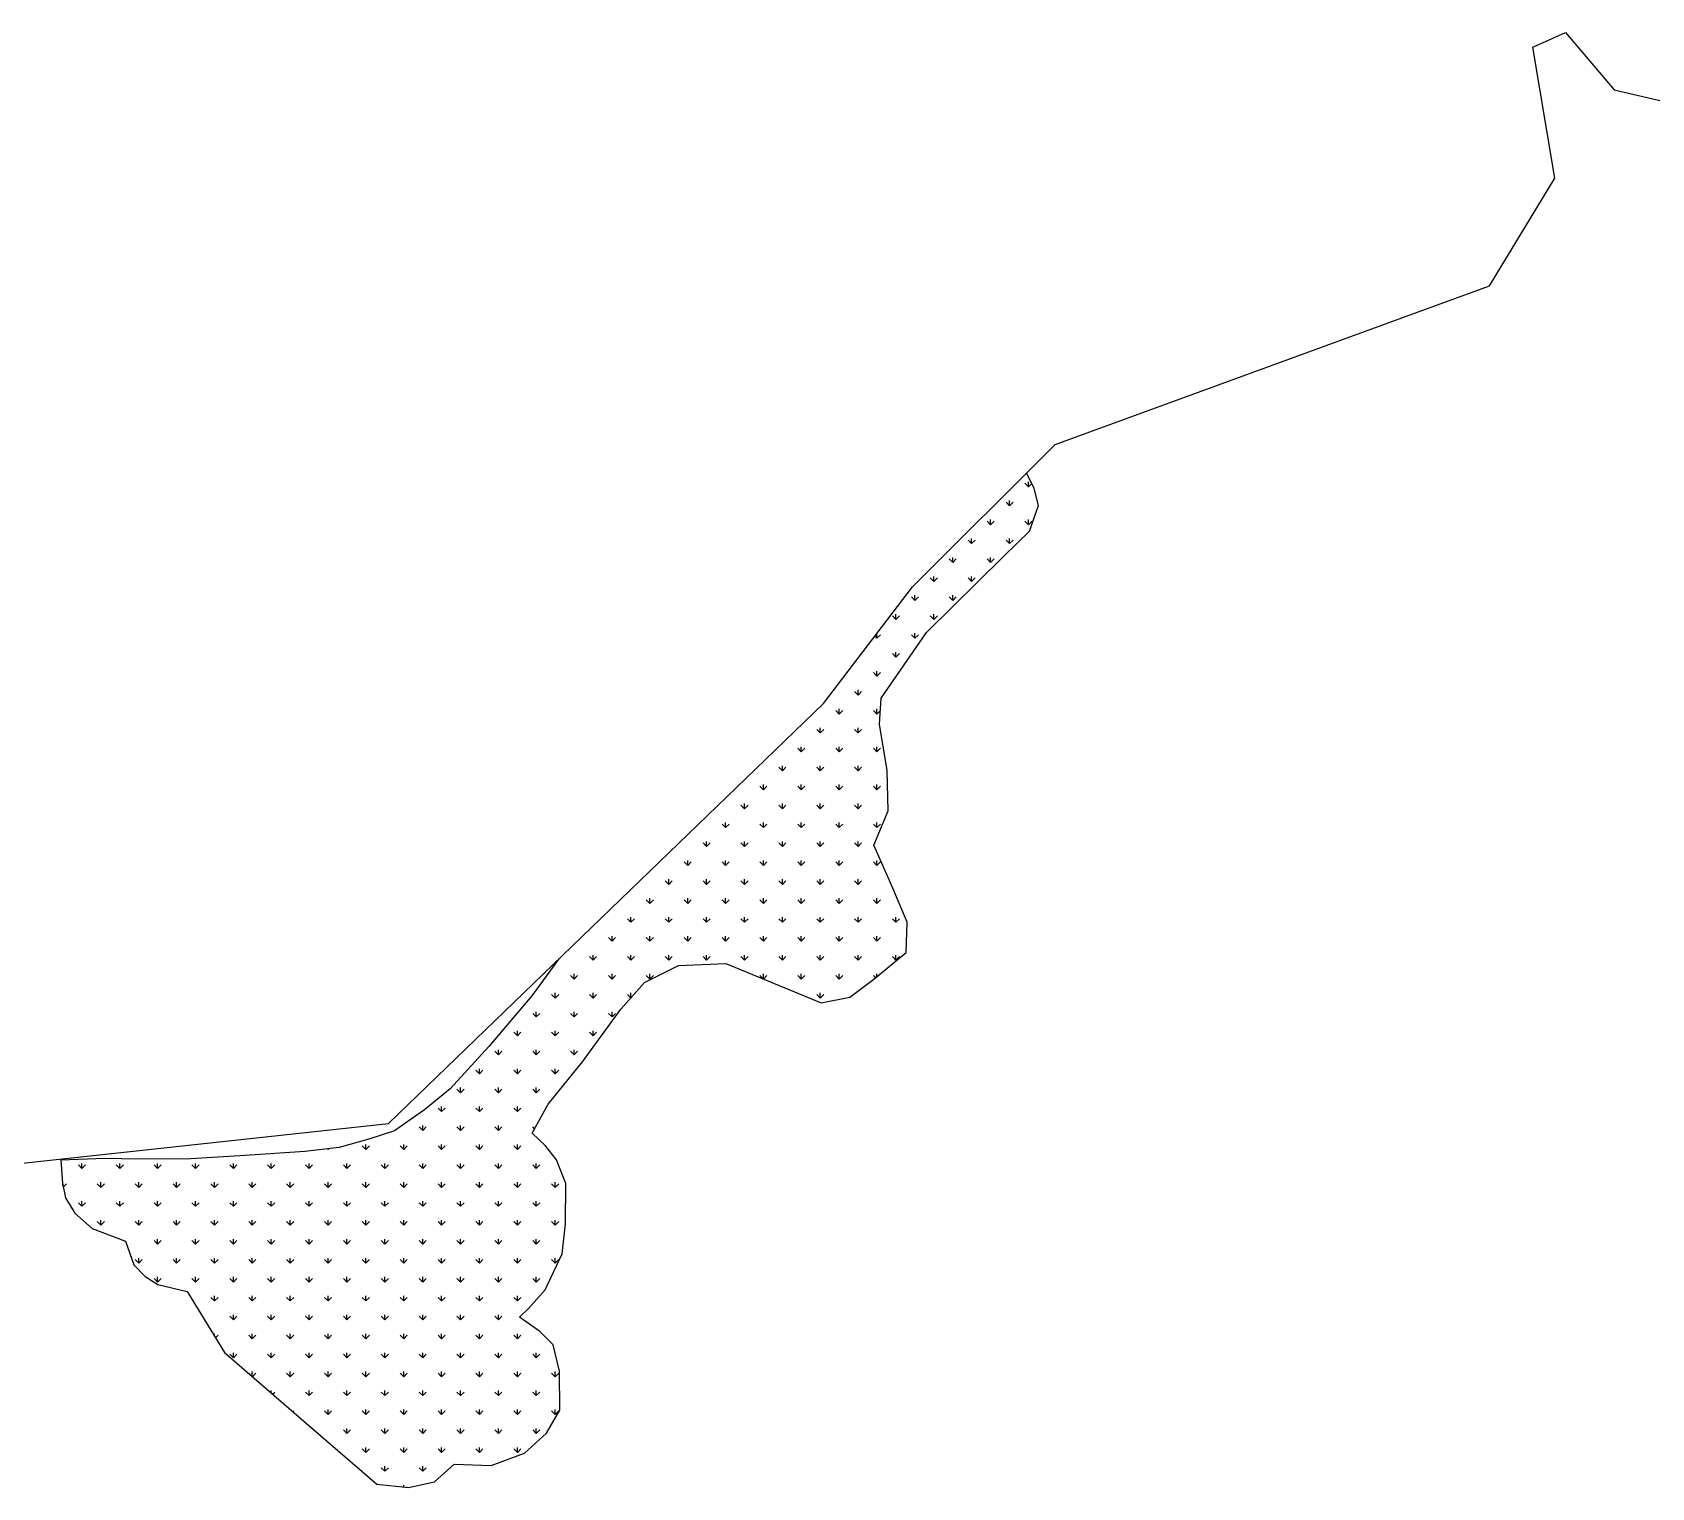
# Model space of a CAD drawing. Header units: metres. Extents: x 331007 to 335767, y 1797829 to 1802221.
# Drawn here: x 332258 to 333795, y 1800634 to 1802014 of the extents above; entities that cross this region are included whole.
import ezdxf

# ---------------------------------------------------------------- set-up
doc = ezdxf.new("R2010")
doc.units = ezdxf.units.M
doc.layers.add('MANGROOVES', color=112, linetype='Continuous')

msp = doc.modelspace()

# ---------------------------------------------------------------- linework, layer by layer
at = {"color": 3}
for p, q in [((333682, 1802000.2), (333713, 1802014.1)), ((333713, 1802014.1), (333759.2, 1801959.6)), ((333702.7, 1801875.7), (333682, 1802000.2)), ((333759.2, 1801959.6), (333805.4, 1801949)), ((333640.8, 1801773.7), (333702.7, 1801875.7)), ((333228.6, 1801623.3), (333640.8, 1801773.7)), ((333093.3, 1801488.1), (333228.6, 1801623.3)), ((333008.9, 1801377.5), (333093.3, 1801488.1)), ((332596.2, 1800979.1), (333008.9, 1801377.5)), ((332077.5, 1800922.7), (332596.2, 1800979.1))]:
    msp.add_line(p, q, dxfattribs=at)
at = {"layer": 'MANGROOVES'}
for p, q in [((333208.9, 1801581.5), (333201.6, 1801596.3)), ((333212.8, 1801565.3), (333208.9, 1801581.5)), ((333204.5, 1801541.1), (333212.8, 1801565.3)), ((333180.1, 1801517.1), (333204.5, 1801541.1)), ((333106.8, 1801444.9), (333180.1, 1801517.1)), ((333063.8, 1801382.6), (333106.8, 1801444.9)), ((333062.1, 1801358), (333063.8, 1801382.6)), ((333069.3, 1801313.8), (333062.1, 1801358)), ((333070.3, 1801275.8), (333069.3, 1801313.8)), ((333056.7, 1801243.2), (333070.3, 1801275.8)), ((333074.6, 1801202.4), (333056.7, 1801243.2)), ((333088.4, 1801170.2), (333074.6, 1801202.4)), ((333087.3, 1801141.2), (333088.4, 1801170.2)), ((332758, 1801135.3), (332732.3, 1801100.3)), ((333056.6, 1801116), (333087.3, 1801141.2)), ((332839.2, 1801112.7), (332871.3, 1801129)), ((332871.3, 1801129), (332916.4, 1801130.7)), ((332916.4, 1801130.7), (333006.8, 1801093.6)), ((332816.8, 1801087.4), (332839.2, 1801112.7)), ((333034, 1801099), (333056.6, 1801116)), ((332732.3, 1801100.3), (332691.5, 1801052.1)), ((333006.8, 1801093.6), (333034, 1801099)), ((332780.4, 1801037.6), (332816.8, 1801087.4)), ((332691.5, 1801052.1), (332654.8, 1801012)), ((332747.7, 1800997.5), (332780.4, 1801037.6)), ((332654.8, 1801012), (332630.4, 1800991.9)), ((332732.6, 1800969.8), (332747.7, 1800997.5)), ((332630.4, 1800991.9), (332601.9, 1800972)), ((332601.9, 1800972), (332577.6, 1800964.1)), ((332745.3, 1800957.8), (332732.6, 1800969.8)), ((332516.9, 1800952.4), (332460.3, 1800948.8)), ((332549.3, 1800956.2), (332516.9, 1800952.4)), ((332577.6, 1800964.1), (332549.3, 1800956.2)), ((332755.6, 1800944.7), (332745.3, 1800957.8)), ((332326.9, 1800945.8), (332285.3, 1800944.4)), ((332285.3, 1800944.4), (332286.9, 1800922.5)), ((332343.1, 1800945.7), (332326.9, 1800945.8)), ((332403.7, 1800945.2), (332343.1, 1800945.7)), ((332460.3, 1800948.8), (332403.7, 1800945.2)), ((332764.4, 1800922), (332755.6, 1800944.7)), ((332286.9, 1800922.5), (332289.9, 1800908.4)), ((332764.1, 1800883.8), (332764.4, 1800922)), ((332289.9, 1800908.4), (332298.8, 1800894.1)), ((332298.8, 1800894.1), (332315.1, 1800879.5)), ((332315.1, 1800879.5), (332346.6, 1800867.4)), ((332761, 1800855.3), (332764.1, 1800883.8)), ((332346.6, 1800867.4), (332354.6, 1800844.9)), ((332354.6, 1800844.9), (332365.4, 1800833.9)), ((332745, 1800821.3), (332761, 1800855.3)), ((332365.4, 1800833.9), (332377.3, 1800826.4)), ((332377.3, 1800826.4), (332405.3, 1800819.8)), ((332405.3, 1800819.8), (332440.5, 1800761.9)), ((332729.2, 1800803.5), (332745, 1800821.3)), ((332720.4, 1800795.2), (332729.2, 1800803.5)), ((332739.8, 1800781.9), (332720.4, 1800795.2)), ((332752.5, 1800769.1), (332739.8, 1800781.9)), ((332758.6, 1800744.2), (332752.5, 1800769.1)), ((332440.5, 1800761.9), (332518, 1800694.8)), ((332758.7, 1800707), (332758.6, 1800744.2)), ((332746.1, 1800685.3), (332758.7, 1800707)), ((332518, 1800694.8), (332585.3, 1800637)), ((332725.4, 1800666.3), (332746.1, 1800685.3)), ((332693.8, 1800654.5), (332725.4, 1800666.3)), ((332640, 1800639.2), (332658.6, 1800655.8)), ((332658.6, 1800655.8), (332693.8, 1800654.5)), ((332585.3, 1800637), (332615.2, 1800633.7)), ((332615.2, 1800633.7), (332640, 1800639.2))]:
    msp.add_line(p, q, dxfattribs=at)
at = {"layer": 'MANGROOVES', "linetype": 'Continuous'}
for p, q in [((333203.4, 1801583.1), (333200.1, 1801586.4)), ((333203.4, 1801583.1), (333203.4, 1801587.8)), ((333203.4, 1801583.1), (333206.6, 1801586.2)), ((333185.5, 1801565.1), (333182.1, 1801568.5)), ((333185.5, 1801565.1), (333185.5, 1801569.9)), ((333185.5, 1801565.1), (333188.8, 1801568.5)), ((333167.5, 1801547.1), (333164.1, 1801550.5)), ((333167.5, 1801547.1), (333167.5, 1801551.9)), ((333167.5, 1801547.1), (333170.9, 1801550.5)), ((333203.4, 1801547.1), (333200.1, 1801550.5)), ((333203.4, 1801547.1), (333203.4, 1801551.9)), ((333203.4, 1801547.1), (333206.8, 1801550.5)), ((333149.5, 1801529.2), (333149.5, 1801533.9)), ((333185.5, 1801529.2), (333185.5, 1801533.9)), ((333149.5, 1801529.2), (333146.2, 1801532.5)), ((333149.5, 1801529.2), (333152.9, 1801532.5)), ((333185.5, 1801529.2), (333182.1, 1801532.5)), ((333185.5, 1801529.2), (333188.8, 1801532.5)), ((333131.6, 1801511.2), (333128.2, 1801514.6)), ((333131.6, 1801511.2), (333131.6, 1801516)), ((333131.6, 1801511.2), (333134.9, 1801514.6)), ((333167.5, 1801511.2), (333164.1, 1801514.6)), ((333167.5, 1801511.2), (333167.5, 1801516)), ((333167.5, 1801511.2), (333170.9, 1801514.6)), ((333113.6, 1801493.3), (333110.3, 1801496.6)), ((333113.6, 1801493.3), (333113.6, 1801498)), ((333113.6, 1801493.3), (333117, 1801496.6)), ((333149.5, 1801493.3), (333146.2, 1801496.6)), ((333149.5, 1801493.3), (333149.5, 1801498)), ((333149.5, 1801493.3), (333152.9, 1801496.6)), ((333095.7, 1801475.3), (333092.3, 1801478.7)), ((333095.7, 1801475.3), (333095.7, 1801480.1)), ((333095.7, 1801475.3), (333099, 1801478.7)), ((333131.6, 1801475.3), (333128.2, 1801478.7)), ((333131.6, 1801475.3), (333131.6, 1801480.1)), ((333131.6, 1801475.3), (333134.9, 1801478.7)), ((333077.7, 1801457.3), (333074.3, 1801460.7)), ((333077.7, 1801457.3), (333077.7, 1801462.1)), ((333077.7, 1801457.3), (333081.1, 1801460.7)), ((333113.6, 1801457.3), (333110.3, 1801460.7)), ((333113.6, 1801457.3), (333113.6, 1801462.1)), ((333113.6, 1801457.3), (333117, 1801460.7)), ((333059.7, 1801439.4), (333059.7, 1801444.1)), ((333059.7, 1801439.4), (333063.1, 1801442.7)), ((333095.7, 1801439.4), (333092.3, 1801442.7)), ((333095.7, 1801439.4), (333095.7, 1801444.1)), ((333095.7, 1801439.4), (333099, 1801442.7)), ((333059.7, 1801439.4), (333057.7, 1801441.5)), ((333077.7, 1801421.4), (333077.7, 1801426.2)), ((333044.4, 1801424), (333045.1, 1801424.8)), ((333077.7, 1801421.4), (333074.3, 1801424.8)), ((333077.7, 1801421.4), (333081.1, 1801424.8)), ((333059.7, 1801403.5), (333056.4, 1801406.8)), ((333059.7, 1801403.5), (333059.7, 1801408.2)), ((333059.7, 1801403.5), (333063.1, 1801406.8)), ((333041.8, 1801385.5), (333038.4, 1801388.9)), ((333041.8, 1801385.5), (333041.8, 1801390.3)), ((333041.8, 1801385.5), (333045.1, 1801388.9)), ((333023.8, 1801367.5), (333020.5, 1801370.9)), ((333023.8, 1801367.5), (333023.8, 1801372.3)), ((333023.8, 1801367.5), (333027.2, 1801370.9)), ((333059.7, 1801367.5), (333056.4, 1801370.9)), ((333059.7, 1801367.5), (333059.7, 1801372.3)), ((333059.7, 1801367.5), (333063, 1801370.8)), ((333005.9, 1801349.6), (333002.5, 1801352.9)), ((333005.9, 1801349.6), (333005.9, 1801354.3)), ((333005.9, 1801349.6), (333009.2, 1801352.9)), ((333041.8, 1801349.6), (333038.4, 1801352.9)), ((333041.8, 1801349.6), (333041.8, 1801354.3)), ((333041.8, 1801349.6), (333045.1, 1801352.9)), ((332987.9, 1801331.6), (332984.5, 1801335)), ((332987.9, 1801331.6), (332987.9, 1801336.4)), ((332987.9, 1801331.6), (332991.3, 1801335)), ((333023.8, 1801331.6), (333020.5, 1801335)), ((333023.8, 1801331.6), (333023.8, 1801336.4)), ((333023.8, 1801331.6), (333027.2, 1801335)), ((333059.7, 1801331.6), (333056.4, 1801335)), ((333059.7, 1801331.6), (333059.7, 1801336.4)), ((333059.7, 1801331.6), (333063.1, 1801335)), ((332969.9, 1801313.7), (332966.6, 1801317)), ((332969.9, 1801313.7), (332969.9, 1801318.4)), ((332969.9, 1801313.7), (332973.3, 1801317)), ((333005.9, 1801313.7), (333002.5, 1801317)), ((333005.9, 1801313.7), (333005.9, 1801318.4)), ((333005.9, 1801313.7), (333009.2, 1801317)), ((333041.8, 1801313.7), (333038.4, 1801317)), ((333041.8, 1801313.7), (333041.8, 1801318.4)), ((333041.8, 1801313.7), (333045.1, 1801317)), ((332952, 1801295.7), (332948.6, 1801299.1)), ((332952, 1801295.7), (332952, 1801300.5)), ((332952, 1801295.7), (332955.3, 1801299.1)), ((332987.9, 1801295.7), (332984.5, 1801299.1)), ((332987.9, 1801295.7), (332987.9, 1801300.5)), ((332987.9, 1801295.7), (332991.3, 1801299.1)), ((333023.8, 1801295.7), (333020.5, 1801299.1)), ((333023.8, 1801295.7), (333023.8, 1801300.5)), ((333023.8, 1801295.7), (333027.2, 1801299.1)), ((333059.7, 1801295.7), (333056.4, 1801299.1)), ((333059.7, 1801295.7), (333059.7, 1801300.5)), ((333059.7, 1801295.7), (333063.1, 1801299.1)), ((332934, 1801277.7), (332930.6, 1801281.1)), ((332934, 1801277.7), (332934, 1801282.5)), ((332934, 1801277.7), (332937.4, 1801281.1)), ((332969.9, 1801277.7), (332966.6, 1801281.1)), ((332969.9, 1801277.7), (332969.9, 1801282.5)), ((332969.9, 1801277.7), (332973.3, 1801281.1)), ((333005.9, 1801277.7), (333002.5, 1801281.1)), ((333005.9, 1801277.7), (333005.9, 1801282.5)), ((333005.9, 1801277.7), (333009.2, 1801281.1)), ((333041.8, 1801277.7), (333038.4, 1801281.1)), ((333041.8, 1801277.7), (333041.8, 1801282.5)), ((333041.8, 1801277.7), (333045.1, 1801281.1)), ((332916.1, 1801259.8), (332912.7, 1801263.1)), ((332916.1, 1801259.8), (332916.1, 1801264.5)), ((332916.1, 1801259.8), (332919.4, 1801263.1)), ((332952, 1801259.8), (332948.6, 1801263.1)), ((332952, 1801259.8), (332952, 1801264.5)), ((332952, 1801259.8), (332955.3, 1801263.1)), ((332987.9, 1801259.8), (332984.5, 1801263.1)), ((332987.9, 1801259.8), (332987.9, 1801264.5)), ((332987.9, 1801259.8), (332991.3, 1801263.1)), ((333023.8, 1801259.8), (333020.5, 1801263.1)), ((333023.8, 1801259.8), (333023.8, 1801264.5)), ((333023.8, 1801259.8), (333027.2, 1801263.1)), ((333059.7, 1801259.8), (333056.4, 1801263.1)), ((333059.7, 1801259.8), (333059.7, 1801264.5)), ((333059.7, 1801259.8), (333063.1, 1801263.1)), ((332898.1, 1801241.8), (332894.7, 1801245.2)), ((332898.1, 1801241.8), (332898.1, 1801246.6)), ((332898.1, 1801241.8), (332901.5, 1801245.2)), ((332934, 1801241.8), (332930.6, 1801245.2)), ((332934, 1801241.8), (332934, 1801246.6)), ((332934, 1801241.8), (332937.4, 1801245.2)), ((332969.9, 1801241.8), (332966.6, 1801245.2)), ((332969.9, 1801241.8), (332969.9, 1801246.6)), ((332969.9, 1801241.8), (332973.3, 1801245.2)), ((333005.9, 1801241.8), (333002.5, 1801245.2)), ((333005.9, 1801241.8), (333005.9, 1801246.6)), ((333005.9, 1801241.8), (333009.2, 1801245.2)), ((333041.8, 1801241.8), (333038.4, 1801245.2)), ((333041.8, 1801241.8), (333041.8, 1801246.6)), ((333041.8, 1801241.8), (333045.1, 1801245.2)), ((332880.1, 1801223.9), (332876.8, 1801227.2)), ((332880.1, 1801223.9), (332880.1, 1801228.6)), ((332880.1, 1801223.9), (332883.5, 1801227.2)), ((332916.1, 1801223.9), (332912.7, 1801227.2)), ((332916.1, 1801223.9), (332916.1, 1801228.6)), ((332916.1, 1801223.9), (332919.4, 1801227.2)), ((332952, 1801223.9), (332948.6, 1801227.2)), ((332952, 1801223.9), (332952, 1801228.6)), ((332952, 1801223.9), (332955.3, 1801227.2)), ((332987.9, 1801223.9), (332984.5, 1801227.2)), ((332987.9, 1801223.9), (332987.9, 1801228.6)), ((332987.9, 1801223.9), (332991.3, 1801227.2)), ((333023.8, 1801223.9), (333020.5, 1801227.2)), ((333023.8, 1801223.9), (333023.8, 1801228.6)), ((333023.8, 1801223.9), (333027.2, 1801227.2)), ((333059.7, 1801223.9), (333056.4, 1801227.2)), ((333059.7, 1801223.9), (333059.7, 1801228.6)), ((333059.7, 1801223.9), (333063.1, 1801227.2)), ((332862.2, 1801205.9), (332858.8, 1801209.3)), ((332862.2, 1801205.9), (332862.2, 1801210.7)), ((332862.2, 1801205.9), (332865.5, 1801209.3)), ((332898.1, 1801205.9), (332894.7, 1801209.3)), ((332898.1, 1801205.9), (332898.1, 1801210.7)), ((332898.1, 1801205.9), (332901.5, 1801209.3)), ((332934, 1801205.9), (332930.6, 1801209.3)), ((332934, 1801205.9), (332934, 1801210.7)), ((332934, 1801205.9), (332937.4, 1801209.3)), ((332969.9, 1801205.9), (332966.6, 1801209.3)), ((332969.9, 1801205.9), (332969.9, 1801210.7)), ((332969.9, 1801205.9), (332973.3, 1801209.3)), ((333005.9, 1801205.9), (333002.5, 1801209.3)), ((333005.9, 1801205.9), (333005.9, 1801210.7)), ((333005.9, 1801205.9), (333009.2, 1801209.3)), ((333041.8, 1801205.9), (333038.4, 1801209.3)), ((333041.8, 1801205.9), (333041.8, 1801210.7)), ((333041.8, 1801205.9), (333045.1, 1801209.3)), ((332844.2, 1801187.9), (332840.8, 1801191.3)), ((332844.2, 1801187.9), (332844.2, 1801192.7)), ((332844.2, 1801187.9), (332847.6, 1801191.3)), ((332880.1, 1801187.9), (332876.8, 1801191.3)), ((332880.1, 1801187.9), (332880.1, 1801192.7)), ((332880.1, 1801187.9), (332883.5, 1801191.3)), ((332916.1, 1801187.9), (332912.7, 1801191.3)), ((332916.1, 1801187.9), (332916.1, 1801192.7)), ((332916.1, 1801187.9), (332919.4, 1801191.3)), ((332952, 1801187.9), (332948.6, 1801191.3)), ((332952, 1801187.9), (332952, 1801192.7)), ((332952, 1801187.9), (332955.3, 1801191.3)), ((332987.9, 1801187.9), (332984.5, 1801191.3)), ((332987.9, 1801187.9), (332987.9, 1801192.7)), ((332987.9, 1801187.9), (332991.3, 1801191.3)), ((333023.8, 1801187.9), (333020.5, 1801191.3)), ((333023.8, 1801187.9), (333023.8, 1801192.7)), ((333023.8, 1801187.9), (333027.2, 1801191.3)), ((333059.7, 1801187.9), (333056.4, 1801191.3)), ((333059.7, 1801187.9), (333059.7, 1801192.7)), ((333059.7, 1801187.9), (333063.1, 1801191.3)), ((332826.3, 1801170), (332822.9, 1801173.3)), ((332826.3, 1801170), (332826.3, 1801174.7)), ((332826.3, 1801170), (332829.6, 1801173.3)), ((332862.2, 1801170), (332858.8, 1801173.3)), ((332862.2, 1801170), (332862.2, 1801174.7)), ((332862.2, 1801170), (332865.5, 1801173.3)), ((332898.1, 1801170), (332894.7, 1801173.3)), ((332898.1, 1801170), (332898.1, 1801174.7)), ((332898.1, 1801170), (332901.5, 1801173.3)), ((332934, 1801170), (332930.6, 1801173.3)), ((332934, 1801170), (332934, 1801174.7)), ((332934, 1801170), (332937.4, 1801173.3)), ((332969.9, 1801170), (332966.6, 1801173.3)), ((332969.9, 1801170), (332969.9, 1801174.7)), ((332969.9, 1801170), (332973.3, 1801173.3)), ((333005.9, 1801170), (333002.5, 1801173.3)), ((333005.9, 1801170), (333005.9, 1801174.7)), ((333005.9, 1801170), (333009.2, 1801173.3)), ((333041.8, 1801170), (333038.4, 1801173.3)), ((333041.8, 1801170), (333041.8, 1801174.7)), ((333041.8, 1801170), (333045.1, 1801173.3)), ((333077.7, 1801170), (333074.3, 1801173.3)), ((333077.7, 1801170), (333077.7, 1801174.7)), ((333077.7, 1801170), (333081.1, 1801173.3)), ((332808.3, 1801152), (332804.9, 1801155.4)), ((332808.3, 1801152), (332808.3, 1801156.8)), ((332808.3, 1801152), (332811.7, 1801155.4)), ((332844.2, 1801152), (332840.8, 1801155.4)), ((332844.2, 1801152), (332844.2, 1801156.8)), ((332844.2, 1801152), (332847.6, 1801155.4)), ((332880.1, 1801152), (332876.8, 1801155.4)), ((332880.1, 1801152), (332880.1, 1801156.8)), ((332880.1, 1801152), (332883.5, 1801155.4)), ((332916.1, 1801152), (332912.7, 1801155.4)), ((332916.1, 1801152), (332916.1, 1801156.8)), ((332916.1, 1801152), (332919.4, 1801155.4)), ((332952, 1801152), (332948.6, 1801155.4)), ((332952, 1801152), (332952, 1801156.8)), ((332952, 1801152), (332955.3, 1801155.4)), ((332987.9, 1801152), (332984.5, 1801155.4)), ((332987.9, 1801152), (332987.9, 1801156.8)), ((332987.9, 1801152), (332991.3, 1801155.4)), ((333023.8, 1801152), (333020.5, 1801155.4)), ((333023.8, 1801152), (333023.8, 1801156.8)), ((333023.8, 1801152), (333027.2, 1801155.4)), ((333059.7, 1801152), (333056.4, 1801155.4)), ((333059.7, 1801152), (333059.7, 1801156.8)), ((333059.7, 1801152), (333063.1, 1801155.4)), ((332790.3, 1801134), (332787, 1801137.4)), ((332790.3, 1801134), (332790.3, 1801138.8)), ((332790.3, 1801134), (332793.7, 1801137.4)), ((332826.3, 1801134), (332822.9, 1801137.4)), ((332826.3, 1801134), (332826.3, 1801138.8)), ((332826.3, 1801134), (332829.6, 1801137.4)), ((332862.2, 1801134), (332858.8, 1801137.4)), ((332862.2, 1801134), (332862.2, 1801138.8)), ((332862.2, 1801134), (332865.5, 1801137.4)), ((332898.1, 1801134), (332894.7, 1801137.4)), ((332898.1, 1801134), (332898.1, 1801138.8)), ((332898.1, 1801134), (332901.5, 1801137.4)), ((332934, 1801134), (332930.6, 1801137.4)), ((332934, 1801134), (332934, 1801138.8)), ((332934, 1801134), (332937.4, 1801137.4)), ((332969.9, 1801134), (332966.6, 1801137.4)), ((332969.9, 1801134), (332969.9, 1801138.8)), ((332969.9, 1801134), (332973.3, 1801137.4)), ((333005.9, 1801134), (333002.5, 1801137.4)), ((333005.9, 1801134), (333005.9, 1801138.8)), ((333005.9, 1801134), (333009.2, 1801137.4)), ((333041.8, 1801134), (333038.4, 1801137.4)), ((333041.8, 1801134), (333041.8, 1801138.8)), ((333041.8, 1801134), (333045.1, 1801137.4)), ((333077.7, 1801134), (333074.3, 1801137.4)), ((333077.7, 1801134), (333077.7, 1801138.8)), ((333077.7, 1801134), (333081.1, 1801137.4)), ((332772.4, 1801116.1), (332769, 1801119.5)), ((332772.4, 1801116.1), (332772.4, 1801120.9)), ((332772.4, 1801116.1), (332775.7, 1801119.5)), ((332808.3, 1801116.1), (332804.9, 1801119.5)), ((332808.3, 1801116.1), (332808.3, 1801120.9)), ((332808.3, 1801116.1), (332811.7, 1801119.5)), ((332844.2, 1801116.1), (332840.8, 1801119.5)), ((332844.2, 1801116.1), (332844.2, 1801120.9)), ((332844.2, 1801116.1), (332847.6, 1801119.5)), ((332952, 1801116.1), (332948.6, 1801119.5)), ((332952, 1801116.1), (332952, 1801120.9)), ((332952, 1801116.1), (332955.3, 1801119.5)), ((332987.9, 1801116.1), (332984.5, 1801119.5)), ((332987.9, 1801116.1), (332987.9, 1801120.9)), ((332987.9, 1801116.1), (332991.3, 1801119.5)), ((333023.8, 1801116.1), (333020.5, 1801119.5)), ((333023.8, 1801116.1), (333023.8, 1801120.9)), ((333023.8, 1801116.1), (333027.2, 1801119.5)), ((333058.4, 1801117.5), (333056.4, 1801119.5)), ((333059.7, 1801118.6), (333059.7, 1801120.9)), ((332754.4, 1801098.1), (332751, 1801101.5)), ((332754.4, 1801098.1), (332754.4, 1801102.9)), ((332754.4, 1801098.1), (332757.8, 1801101.5)), ((332790.3, 1801098.1), (332787, 1801101.5)), ((332790.3, 1801098.1), (332790.3, 1801102.9)), ((332790.3, 1801098.1), (332793.7, 1801101.5)), ((332826.3, 1801098.1), (332822.9, 1801101.5)), ((332826.3, 1801098.1), (332826.3, 1801102.9)), ((332826.3, 1801098.1), (332826.7, 1801098.5)), ((333005.9, 1801098.1), (333002.5, 1801101.5)), ((333005.9, 1801098.1), (333005.9, 1801102.9)), ((333005.9, 1801098.1), (333009.2, 1801101.5)), ((332736.4, 1801080.2), (332733.1, 1801083.5)), ((332736.4, 1801080.2), (332736.4, 1801084.9)), ((332736.4, 1801080.2), (332739.8, 1801083.5)), ((332772.4, 1801080.2), (332769, 1801083.5)), ((332772.4, 1801080.2), (332772.4, 1801084.9)), ((332772.4, 1801080.2), (332775.7, 1801083.5)), ((332808.3, 1801080.2), (332804.9, 1801083.5)), ((332808.3, 1801080.2), (332808.3, 1801084.9)), ((332808.3, 1801080.2), (332811.7, 1801083.5)), ((332718.5, 1801062.2), (332715.1, 1801065.6)), ((332718.5, 1801062.2), (332718.5, 1801067)), ((332718.5, 1801062.2), (332721.9, 1801065.6)), ((332754.4, 1801062.2), (332751, 1801065.6)), ((332754.4, 1801062.2), (332754.4, 1801067)), ((332754.4, 1801062.2), (332757.8, 1801065.6)), ((332790.3, 1801062.2), (332787, 1801065.6)), ((332790.3, 1801062.2), (332790.3, 1801067)), ((332790.3, 1801062.2), (332793.7, 1801065.6)), ((332700.5, 1801044.2), (332697.2, 1801047.6)), ((332700.5, 1801044.2), (332700.5, 1801049)), ((332700.5, 1801044.2), (332703.9, 1801047.6)), ((332736.4, 1801044.2), (332733.1, 1801047.6)), ((332736.4, 1801044.2), (332736.4, 1801049)), ((332736.4, 1801044.2), (332739.8, 1801047.6)), ((332772.4, 1801044.2), (332769, 1801047.6)), ((332772.4, 1801044.2), (332772.4, 1801049)), ((332772.4, 1801044.2), (332775.7, 1801047.6)), ((332682.6, 1801026.3), (332679.2, 1801029.7)), ((332682.6, 1801026.3), (332682.6, 1801031)), ((332682.6, 1801026.3), (332685.9, 1801029.7)), ((332718.5, 1801026.3), (332715.1, 1801029.7)), ((332718.5, 1801026.3), (332718.5, 1801031)), ((332718.5, 1801026.3), (332721.9, 1801029.7)), ((332754.4, 1801026.3), (332751, 1801029.7)), ((332754.4, 1801026.3), (332754.4, 1801031)), ((332754.4, 1801026.3), (332757.8, 1801029.7)), ((332664.6, 1801008.3), (332661.2, 1801011.7)), ((332664.6, 1801008.3), (332664.6, 1801013.1)), ((332664.6, 1801008.3), (332668, 1801011.7)), ((332700.5, 1801008.3), (332697.2, 1801011.7)), ((332700.5, 1801008.3), (332700.5, 1801013.1)), ((332700.5, 1801008.3), (332703.9, 1801011.7)), ((332736.4, 1801008.3), (332733.1, 1801011.7)), ((332736.4, 1801008.3), (332736.4, 1801013.1)), ((332736.4, 1801008.3), (332739.8, 1801011.7)), ((332646.6, 1800990.4), (332643.3, 1800993.7)), ((332646.6, 1800990.4), (332646.6, 1800995.1)), ((332646.6, 1800990.4), (332650, 1800993.7)), ((332682.6, 1800990.4), (332679.2, 1800993.7)), ((332682.6, 1800990.4), (332682.6, 1800995.1)), ((332682.6, 1800990.4), (332685.9, 1800993.7)), ((332718.5, 1800990.4), (332715.1, 1800993.7)), ((332718.5, 1800990.4), (332718.5, 1800995.1)), ((332718.5, 1800990.4), (332721.9, 1800993.7)), ((332628.7, 1800972.4), (332625.3, 1800975.8)), ((332628.7, 1800972.4), (332628.7, 1800977.2)), ((332628.7, 1800972.4), (332632.1, 1800975.8)), ((332664.6, 1800972.4), (332661.2, 1800975.8)), ((332664.6, 1800972.4), (332664.6, 1800977.2)), ((332664.6, 1800972.4), (332668, 1800975.8)), ((332700.5, 1800972.4), (332697.2, 1800975.8)), ((332700.5, 1800972.4), (332700.5, 1800977.2)), ((332700.5, 1800972.4), (332703.9, 1800975.8)), ((332734.9, 1800974), (332733.1, 1800975.8)), ((332736.4, 1800976.8), (332736.4, 1800977.2)), ((332538.9, 1800954.4), (332538.4, 1800954.9)), ((332538.9, 1800954.4), (332539.5, 1800955.1)), ((332538.9, 1800954.4), (332538.9, 1800955)), ((332574.8, 1800954.4), (332571.4, 1800957.8)), ((332574.8, 1800954.4), (332574.8, 1800959.2)), ((332574.8, 1800954.4), (332578.2, 1800957.8)), ((332610.7, 1800954.4), (332607.4, 1800957.8)), ((332610.7, 1800954.4), (332610.7, 1800959.2)), ((332610.7, 1800954.4), (332614.1, 1800957.8)), ((332646.6, 1800954.4), (332643.3, 1800957.8)), ((332646.6, 1800954.4), (332646.6, 1800959.2)), ((332646.6, 1800954.4), (332650, 1800957.8)), ((332682.6, 1800954.4), (332679.2, 1800957.8)), ((332682.6, 1800954.4), (332682.6, 1800959.2)), ((332682.6, 1800954.4), (332685.9, 1800957.8)), ((332718.5, 1800954.4), (332715.1, 1800957.8)), ((332718.5, 1800954.4), (332718.5, 1800959.2)), ((332718.5, 1800954.4), (332721.9, 1800957.8)), ((332305.4, 1800936.5), (332302, 1800939.9)), ((332305.4, 1800936.5), (332305.4, 1800941.2)), ((332305.4, 1800936.5), (332308.8, 1800939.9)), ((332341.3, 1800936.5), (332338, 1800939.9)), ((332341.3, 1800936.5), (332341.3, 1800941.2)), ((332341.3, 1800936.5), (332344.7, 1800939.9)), ((332377.2, 1800936.5), (332373.9, 1800939.9)), ((332377.2, 1800936.5), (332377.2, 1800941.2)), ((332377.2, 1800936.5), (332380.6, 1800939.9)), ((332413.2, 1800936.5), (332409.8, 1800939.9)), ((332413.2, 1800936.5), (332413.2, 1800941.2)), ((332413.2, 1800936.5), (332416.5, 1800939.9)), ((332449.1, 1800936.5), (332445.7, 1800939.9)), ((332449.1, 1800936.5), (332449.1, 1800941.2)), ((332449.1, 1800936.5), (332452.4, 1800939.9)), ((332485, 1800936.5), (332481.6, 1800939.9)), ((332485, 1800936.5), (332485, 1800941.2)), ((332485, 1800936.5), (332488.4, 1800939.9)), ((332520.9, 1800936.5), (332517.6, 1800939.9)), ((332520.9, 1800936.5), (332520.9, 1800941.2)), ((332520.9, 1800936.5), (332524.3, 1800939.9)), ((332556.8, 1800936.5), (332553.5, 1800939.9)), ((332556.8, 1800936.5), (332556.8, 1800941.2)), ((332556.8, 1800936.5), (332560.2, 1800939.9)), ((332592.8, 1800936.5), (332589.4, 1800939.9)), ((332592.8, 1800936.5), (332592.8, 1800941.2)), ((332592.8, 1800936.5), (332596.1, 1800939.9)), ((332628.7, 1800936.5), (332625.3, 1800939.9)), ((332628.7, 1800936.5), (332628.7, 1800941.2)), ((332628.7, 1800936.5), (332632.1, 1800939.9)), ((332664.6, 1800936.5), (332661.2, 1800939.9)), ((332664.6, 1800936.5), (332664.6, 1800941.2)), ((332664.6, 1800936.5), (332668, 1800939.9)), ((332700.5, 1800936.5), (332697.2, 1800939.9)), ((332700.5, 1800936.5), (332700.5, 1800941.2)), ((332700.5, 1800936.5), (332703.9, 1800939.9)), ((332736.4, 1800936.5), (332733.1, 1800939.9)), ((332736.4, 1800936.5), (332736.4, 1800941.2)), ((332736.4, 1800936.5), (332739.8, 1800939.9)), ((332287.4, 1800919.9), (332287.4, 1800923.3)), ((332287.7, 1800918.8), (332290.8, 1800921.9)), ((332323.4, 1800918.5), (332320, 1800921.9)), ((332323.4, 1800918.5), (332323.4, 1800923.3)), ((332323.4, 1800918.5), (332326.7, 1800921.9)), ((332359.3, 1800918.5), (332355.9, 1800921.9)), ((332359.3, 1800918.5), (332359.3, 1800923.3)), ((332359.3, 1800918.5), (332362.6, 1800921.9)), ((332395.2, 1800918.5), (332391.8, 1800921.9)), ((332395.2, 1800918.5), (332395.2, 1800923.3)), ((332395.2, 1800918.5), (332398.6, 1800921.9)), ((332431.1, 1800918.5), (332427.8, 1800921.9)), ((332431.1, 1800918.5), (332431.1, 1800923.3)), ((332431.1, 1800918.5), (332434.5, 1800921.9)), ((332467, 1800918.5), (332463.7, 1800921.9)), ((332467, 1800918.5), (332467, 1800923.3)), ((332467, 1800918.5), (332470.4, 1800921.9)), ((332503, 1800918.5), (332499.6, 1800921.9)), ((332503, 1800918.5), (332503, 1800923.3)), ((332503, 1800918.5), (332506.3, 1800921.9)), ((332538.9, 1800918.5), (332535.5, 1800921.9)), ((332538.9, 1800918.5), (332538.9, 1800923.3)), ((332538.9, 1800918.5), (332542.3, 1800921.9)), ((332574.8, 1800918.5), (332571.4, 1800921.9)), ((332574.8, 1800918.5), (332574.8, 1800923.3)), ((332574.8, 1800918.5), (332578.2, 1800921.9)), ((332610.7, 1800918.5), (332607.4, 1800921.9)), ((332610.7, 1800918.5), (332610.7, 1800923.3)), ((332610.7, 1800918.5), (332614.1, 1800921.9)), ((332646.6, 1800918.5), (332643.3, 1800921.9)), ((332646.6, 1800918.5), (332646.6, 1800923.3)), ((332646.6, 1800918.5), (332650, 1800921.9)), ((332682.6, 1800918.5), (332679.2, 1800921.9)), ((332682.6, 1800918.5), (332682.6, 1800923.3)), ((332682.6, 1800918.5), (332685.9, 1800921.9)), ((332718.5, 1800918.5), (332715.1, 1800921.9)), ((332718.5, 1800918.5), (332718.5, 1800923.3)), ((332718.5, 1800918.5), (332721.9, 1800921.9)), ((332754.4, 1800918.5), (332751, 1800921.9)), ((332754.4, 1800918.5), (332754.4, 1800923.3)), ((332754.4, 1800918.5), (332757.8, 1800921.9)), ((332305.4, 1800900.6), (332302, 1800903.9)), ((332305.4, 1800900.6), (332305.4, 1800905.3)), ((332305.4, 1800900.6), (332308.8, 1800903.9)), ((332341.3, 1800900.6), (332338, 1800903.9)), ((332341.3, 1800900.6), (332341.3, 1800905.3)), ((332341.3, 1800900.6), (332344.7, 1800903.9)), ((332377.2, 1800900.6), (332373.9, 1800903.9)), ((332377.2, 1800900.6), (332377.2, 1800905.3)), ((332377.2, 1800900.6), (332380.6, 1800903.9)), ((332413.2, 1800900.6), (332409.8, 1800903.9)), ((332413.2, 1800900.6), (332413.2, 1800905.3)), ((332413.2, 1800900.6), (332416.5, 1800903.9)), ((332449.1, 1800900.6), (332445.7, 1800903.9)), ((332449.1, 1800900.6), (332449.1, 1800905.3)), ((332449.1, 1800900.6), (332452.4, 1800903.9)), ((332485, 1800900.6), (332481.6, 1800903.9)), ((332485, 1800900.6), (332485, 1800905.3)), ((332485, 1800900.6), (332488.4, 1800903.9)), ((332520.9, 1800900.6), (332517.6, 1800903.9)), ((332520.9, 1800900.6), (332520.9, 1800905.3)), ((332520.9, 1800900.6), (332524.3, 1800903.9)), ((332556.8, 1800900.6), (332553.5, 1800903.9)), ((332556.8, 1800900.6), (332556.8, 1800905.3)), ((332556.8, 1800900.6), (332560.2, 1800903.9)), ((332592.8, 1800900.6), (332589.4, 1800903.9)), ((332592.8, 1800900.6), (332592.8, 1800905.3)), ((332592.8, 1800900.6), (332596.1, 1800903.9)), ((332628.7, 1800900.6), (332625.3, 1800903.9)), ((332628.7, 1800900.6), (332628.7, 1800905.3)), ((332628.7, 1800900.6), (332632.1, 1800903.9)), ((332664.6, 1800900.6), (332661.2, 1800903.9)), ((332664.6, 1800900.6), (332664.6, 1800905.3)), ((332664.6, 1800900.6), (332668, 1800903.9)), ((332700.5, 1800900.6), (332697.2, 1800903.9)), ((332700.5, 1800900.6), (332700.5, 1800905.3)), ((332700.5, 1800900.6), (332703.9, 1800903.9)), ((332736.4, 1800900.6), (332733.1, 1800903.9)), ((332736.4, 1800900.6), (332736.4, 1800905.3)), ((332736.4, 1800900.6), (332739.8, 1800903.9)), ((332323.4, 1800882.6), (332320, 1800886)), ((332323.4, 1800882.6), (332323.4, 1800887.4)), ((332323.4, 1800882.6), (332326.7, 1800886)), ((332359.3, 1800882.6), (332355.9, 1800886)), ((332359.3, 1800882.6), (332359.3, 1800887.4)), ((332359.3, 1800882.6), (332362.6, 1800886)), ((332395.2, 1800882.6), (332391.8, 1800886)), ((332395.2, 1800882.6), (332395.2, 1800887.4)), ((332395.2, 1800882.6), (332398.6, 1800886)), ((332431.1, 1800882.6), (332427.8, 1800886)), ((332431.1, 1800882.6), (332431.1, 1800887.4)), ((332431.1, 1800882.6), (332434.5, 1800886)), ((332467, 1800882.6), (332463.7, 1800886)), ((332467, 1800882.6), (332467, 1800887.4)), ((332467, 1800882.6), (332470.4, 1800886)), ((332503, 1800882.6), (332499.6, 1800886)), ((332503, 1800882.6), (332503, 1800887.4)), ((332503, 1800882.6), (332506.3, 1800886)), ((332538.9, 1800882.6), (332535.5, 1800886)), ((332538.9, 1800882.6), (332538.9, 1800887.4)), ((332538.9, 1800882.6), (332542.3, 1800886)), ((332574.8, 1800882.6), (332571.4, 1800886)), ((332574.8, 1800882.6), (332574.8, 1800887.4)), ((332574.8, 1800882.6), (332578.2, 1800886)), ((332610.7, 1800882.6), (332607.4, 1800886)), ((332610.7, 1800882.6), (332610.7, 1800887.4)), ((332610.7, 1800882.6), (332614.1, 1800886)), ((332646.6, 1800882.6), (332643.3, 1800886)), ((332646.6, 1800882.6), (332646.6, 1800887.4)), ((332646.6, 1800882.6), (332650, 1800886)), ((332682.6, 1800882.6), (332679.2, 1800886)), ((332682.6, 1800882.6), (332682.6, 1800887.4)), ((332682.6, 1800882.6), (332685.9, 1800886)), ((332718.5, 1800882.6), (332715.1, 1800886)), ((332718.5, 1800882.6), (332718.5, 1800887.4)), ((332718.5, 1800882.6), (332721.9, 1800886)), ((332754.4, 1800882.6), (332751, 1800886)), ((332754.4, 1800882.6), (332754.4, 1800887.4)), ((332754.4, 1800882.6), (332757.8, 1800886)), ((332377.2, 1800864.6), (332373.9, 1800868)), ((332377.2, 1800864.6), (332377.2, 1800869.4)), ((332377.2, 1800864.6), (332380.6, 1800868)), ((332413.2, 1800864.6), (332409.8, 1800868)), ((332413.2, 1800864.6), (332413.2, 1800869.4)), ((332413.2, 1800864.6), (332416.5, 1800868)), ((332449.1, 1800864.6), (332445.7, 1800868)), ((332449.1, 1800864.6), (332449.1, 1800869.4)), ((332449.1, 1800864.6), (332452.4, 1800868)), ((332485, 1800864.6), (332481.6, 1800868)), ((332485, 1800864.6), (332485, 1800869.4)), ((332485, 1800864.6), (332488.4, 1800868)), ((332520.9, 1800864.6), (332517.6, 1800868)), ((332520.9, 1800864.6), (332520.9, 1800869.4)), ((332520.9, 1800864.6), (332524.3, 1800868)), ((332556.8, 1800864.6), (332553.5, 1800868)), ((332556.8, 1800864.6), (332556.8, 1800869.4)), ((332556.8, 1800864.6), (332560.2, 1800868)), ((332592.8, 1800864.6), (332589.4, 1800868)), ((332592.8, 1800864.6), (332592.8, 1800869.4)), ((332592.8, 1800864.6), (332596.1, 1800868)), ((332628.7, 1800864.6), (332625.3, 1800868)), ((332628.7, 1800864.6), (332628.7, 1800869.4)), ((332628.7, 1800864.6), (332632.1, 1800868)), ((332664.6, 1800864.6), (332661.2, 1800868)), ((332664.6, 1800864.6), (332664.6, 1800869.4)), ((332664.6, 1800864.6), (332668, 1800868)), ((332700.5, 1800864.6), (332697.2, 1800868)), ((332700.5, 1800864.6), (332700.5, 1800869.4)), ((332700.5, 1800864.6), (332703.9, 1800868)), ((332736.4, 1800864.6), (332733.1, 1800868)), ((332736.4, 1800864.6), (332736.4, 1800869.4)), ((332736.4, 1800864.6), (332739.8, 1800868)), ((332359.3, 1800846.7), (332355.9, 1800850)), ((332359.3, 1800846.7), (332359.3, 1800851.4)), ((332359.3, 1800846.7), (332362.6, 1800850)), ((332395.2, 1800846.7), (332391.8, 1800850)), ((332395.2, 1800846.7), (332395.2, 1800851.4)), ((332395.2, 1800846.7), (332398.6, 1800850)), ((332431.1, 1800846.7), (332427.8, 1800850)), ((332431.1, 1800846.7), (332431.1, 1800851.4)), ((332431.1, 1800846.7), (332434.5, 1800850)), ((332467, 1800846.7), (332463.7, 1800850)), ((332467, 1800846.7), (332467, 1800851.4)), ((332467, 1800846.7), (332470.4, 1800850)), ((332503, 1800846.7), (332499.6, 1800850)), ((332503, 1800846.7), (332503, 1800851.4)), ((332503, 1800846.7), (332506.3, 1800850)), ((332538.9, 1800846.7), (332535.5, 1800850)), ((332538.9, 1800846.7), (332538.9, 1800851.4)), ((332538.9, 1800846.7), (332542.3, 1800850)), ((332574.8, 1800846.7), (332571.4, 1800850)), ((332574.8, 1800846.7), (332574.8, 1800851.4)), ((332574.8, 1800846.7), (332578.2, 1800850)), ((332610.7, 1800846.7), (332607.4, 1800850)), ((332610.7, 1800846.7), (332610.7, 1800851.4)), ((332610.7, 1800846.7), (332614.1, 1800850)), ((332646.6, 1800846.7), (332643.3, 1800850)), ((332646.6, 1800846.7), (332646.6, 1800851.4)), ((332646.6, 1800846.7), (332650, 1800850)), ((332682.6, 1800846.7), (332679.2, 1800850)), ((332682.6, 1800846.7), (332682.6, 1800851.4)), ((332682.6, 1800846.7), (332685.9, 1800850)), ((332718.5, 1800846.7), (332715.1, 1800850)), ((332718.5, 1800846.7), (332718.5, 1800851.4)), ((332718.5, 1800846.7), (332721.9, 1800850)), ((332754.4, 1800846.7), (332751, 1800850)), ((332754.4, 1800846.7), (332754.4, 1800851.4)), ((332754.4, 1800846.7), (332757.8, 1800850)), ((332377.2, 1800828.7), (332373.9, 1800832.1)), ((332377.2, 1800828.7), (332377.2, 1800833.5)), ((332377.2, 1800828.7), (332380.6, 1800832.1)), ((332413.2, 1800828.7), (332409.8, 1800832.1)), ((332413.2, 1800828.7), (332413.2, 1800833.5)), ((332413.2, 1800828.7), (332416.5, 1800832.1)), ((332449.1, 1800828.7), (332445.7, 1800832.1)), ((332449.1, 1800828.7), (332449.1, 1800833.5)), ((332449.1, 1800828.7), (332452.4, 1800832.1)), ((332485, 1800828.7), (332481.6, 1800832.1)), ((332485, 1800828.7), (332485, 1800833.5)), ((332485, 1800828.7), (332488.4, 1800832.1)), ((332520.9, 1800828.7), (332517.6, 1800832.1)), ((332520.9, 1800828.7), (332520.9, 1800833.5)), ((332520.9, 1800828.7), (332524.3, 1800832.1)), ((332556.8, 1800828.7), (332553.5, 1800832.1)), ((332556.8, 1800828.7), (332556.8, 1800833.5)), ((332556.8, 1800828.7), (332560.2, 1800832.1)), ((332592.8, 1800828.7), (332589.4, 1800832.1)), ((332592.8, 1800828.7), (332592.8, 1800833.5)), ((332592.8, 1800828.7), (332596.1, 1800832.1)), ((332628.7, 1800828.7), (332625.3, 1800832.1)), ((332628.7, 1800828.7), (332628.7, 1800833.5)), ((332628.7, 1800828.7), (332632.1, 1800832.1)), ((332664.6, 1800828.7), (332661.2, 1800832.1)), ((332664.6, 1800828.7), (332664.6, 1800833.5)), ((332664.6, 1800828.7), (332668, 1800832.1)), ((332700.5, 1800828.7), (332697.2, 1800832.1)), ((332700.5, 1800828.7), (332700.5, 1800833.5)), ((332700.5, 1800828.7), (332703.9, 1800832.1)), ((332736.4, 1800828.7), (332733.1, 1800832.1)), ((332736.4, 1800828.7), (332736.4, 1800833.5)), ((332736.4, 1800828.7), (332739.8, 1800832.1)), ((332431.1, 1800810.8), (332427.8, 1800814.1)), ((332431.1, 1800810.8), (332431.1, 1800815.5)), ((332431.1, 1800810.8), (332434.5, 1800814.1)), ((332467, 1800810.8), (332463.7, 1800814.1)), ((332467, 1800810.8), (332467, 1800815.5)), ((332467, 1800810.8), (332470.4, 1800814.1)), ((332503, 1800810.8), (332499.6, 1800814.1)), ((332503, 1800810.8), (332503, 1800815.5)), ((332503, 1800810.8), (332506.3, 1800814.1)), ((332538.9, 1800810.8), (332535.5, 1800814.1)), ((332538.9, 1800810.8), (332538.9, 1800815.5)), ((332538.9, 1800810.8), (332542.3, 1800814.1)), ((332574.8, 1800810.8), (332571.4, 1800814.1)), ((332574.8, 1800810.8), (332574.8, 1800815.5)), ((332574.8, 1800810.8), (332578.2, 1800814.1)), ((332610.7, 1800810.8), (332607.4, 1800814.1)), ((332610.7, 1800810.8), (332610.7, 1800815.5)), ((332610.7, 1800810.8), (332614.1, 1800814.1)), ((332646.6, 1800810.8), (332643.3, 1800814.1)), ((332646.6, 1800810.8), (332646.6, 1800815.5)), ((332646.6, 1800810.8), (332650, 1800814.1)), ((332682.6, 1800810.8), (332679.2, 1800814.1)), ((332682.6, 1800810.8), (332682.6, 1800815.5)), ((332682.6, 1800810.8), (332685.9, 1800814.1)), ((332718.5, 1800810.8), (332715.1, 1800814.1)), ((332718.5, 1800810.8), (332718.5, 1800815.5)), ((332718.5, 1800810.8), (332721.9, 1800814.1)), ((332449.1, 1800792.8), (332449.1, 1800797.6)), ((332485, 1800792.8), (332485, 1800797.6)), ((332520.9, 1800792.8), (332520.9, 1800797.6)), ((332556.8, 1800792.8), (332556.8, 1800797.6)), ((332592.8, 1800792.8), (332592.8, 1800797.6)), ((332628.7, 1800792.8), (332628.7, 1800797.6)), ((332664.6, 1800792.8), (332664.6, 1800797.6)), ((332700.5, 1800792.8), (332700.5, 1800797.6)), ((332449.1, 1800792.8), (332445.7, 1800796.2)), ((332449.1, 1800792.8), (332452.4, 1800796.2)), ((332485, 1800792.8), (332481.6, 1800796.2)), ((332485, 1800792.8), (332488.4, 1800796.2)), ((332520.9, 1800792.8), (332517.6, 1800796.2)), ((332520.9, 1800792.8), (332524.3, 1800796.2)), ((332556.8, 1800792.8), (332553.5, 1800796.2)), ((332556.8, 1800792.8), (332560.2, 1800796.2)), ((332592.8, 1800792.8), (332589.4, 1800796.2)), ((332592.8, 1800792.8), (332596.1, 1800796.2)), ((332628.7, 1800792.8), (332625.3, 1800796.2)), ((332628.7, 1800792.8), (332632.1, 1800796.2)), ((332664.6, 1800792.8), (332661.2, 1800796.2)), ((332664.6, 1800792.8), (332668, 1800796.2)), ((332700.5, 1800792.8), (332697.2, 1800796.2)), ((332700.5, 1800792.8), (332703.9, 1800796.2)), ((332431.1, 1800777.3), (332431.1, 1800779.6)), ((332432.1, 1800775.8), (332434.5, 1800778.2)), ((332467, 1800774.8), (332463.7, 1800778.2)), ((332467, 1800774.8), (332467, 1800779.6)), ((332467, 1800774.8), (332470.4, 1800778.2)), ((332503, 1800774.8), (332499.6, 1800778.2)), ((332503, 1800774.8), (332503, 1800779.6)), ((332503, 1800774.8), (332506.3, 1800778.2)), ((332538.9, 1800774.8), (332535.5, 1800778.2)), ((332538.9, 1800774.8), (332538.9, 1800779.6)), ((332538.9, 1800774.8), (332542.3, 1800778.2)), ((332574.8, 1800774.8), (332571.4, 1800778.2)), ((332574.8, 1800774.8), (332574.8, 1800779.6)), ((332574.8, 1800774.8), (332578.2, 1800778.2)), ((332610.7, 1800774.8), (332607.4, 1800778.2)), ((332610.7, 1800774.8), (332610.7, 1800779.6)), ((332610.7, 1800774.8), (332614.1, 1800778.2)), ((332646.6, 1800774.8), (332643.3, 1800778.2)), ((332646.6, 1800774.8), (332646.6, 1800779.6)), ((332646.6, 1800774.8), (332650, 1800778.2)), ((332682.6, 1800774.8), (332679.2, 1800778.2)), ((332682.6, 1800774.8), (332682.6, 1800779.6)), ((332682.6, 1800774.8), (332685.9, 1800778.2)), ((332718.5, 1800774.8), (332715.1, 1800778.2)), ((332718.5, 1800774.8), (332718.5, 1800779.6)), ((332718.5, 1800774.8), (332721.9, 1800778.2)), ((332449.1, 1800756.9), (332445.7, 1800760.2)), ((332449.1, 1800756.9), (332449.1, 1800761.6)), ((332449.1, 1800756.9), (332452.4, 1800760.2)), ((332485, 1800756.9), (332481.6, 1800760.2)), ((332485, 1800756.9), (332485, 1800761.6)), ((332485, 1800756.9), (332488.4, 1800760.2)), ((332520.9, 1800756.9), (332517.6, 1800760.2)), ((332520.9, 1800756.9), (332520.9, 1800761.6)), ((332520.9, 1800756.9), (332524.3, 1800760.2)), ((332556.8, 1800756.9), (332553.5, 1800760.2)), ((332556.8, 1800756.9), (332556.8, 1800761.6)), ((332556.8, 1800756.9), (332560.2, 1800760.2)), ((332592.8, 1800756.9), (332589.4, 1800760.2)), ((332592.8, 1800756.9), (332592.8, 1800761.6)), ((332592.8, 1800756.9), (332596.1, 1800760.2)), ((332628.7, 1800756.9), (332625.3, 1800760.2)), ((332628.7, 1800756.9), (332628.7, 1800761.6)), ((332628.7, 1800756.9), (332632.1, 1800760.2)), ((332664.6, 1800756.9), (332661.2, 1800760.2)), ((332664.6, 1800756.9), (332664.6, 1800761.6)), ((332664.6, 1800756.9), (332668, 1800760.2)), ((332700.5, 1800756.9), (332697.2, 1800760.2)), ((332700.5, 1800756.9), (332700.5, 1800761.6)), ((332700.5, 1800756.9), (332703.9, 1800760.2)), ((332736.4, 1800756.9), (332733.1, 1800760.2)), ((332736.4, 1800756.9), (332736.4, 1800761.6)), ((332736.4, 1800756.9), (332739.8, 1800760.2)), ((332466.7, 1800739.3), (332463.7, 1800742.3)), ((332467, 1800739), (332467, 1800743.7)), ((332467.1, 1800738.9), (332470.4, 1800742.3)), ((332503, 1800738.9), (332499.6, 1800742.3)), ((332503, 1800738.9), (332503, 1800743.7)), ((332503, 1800738.9), (332506.3, 1800742.3)), ((332538.9, 1800738.9), (332535.5, 1800742.3)), ((332538.9, 1800738.9), (332538.9, 1800743.7)), ((332538.9, 1800738.9), (332542.3, 1800742.3)), ((332574.8, 1800738.9), (332571.4, 1800742.3)), ((332574.8, 1800738.9), (332574.8, 1800743.7)), ((332574.8, 1800738.9), (332578.2, 1800742.3)), ((332610.7, 1800738.9), (332607.4, 1800742.3)), ((332610.7, 1800738.9), (332610.7, 1800743.7)), ((332610.7, 1800738.9), (332614.1, 1800742.3)), ((332646.6, 1800738.9), (332643.3, 1800742.3)), ((332646.6, 1800738.9), (332646.6, 1800743.7)), ((332646.6, 1800738.9), (332650, 1800742.3)), ((332682.6, 1800738.9), (332679.2, 1800742.3)), ((332682.6, 1800738.9), (332682.6, 1800743.7)), ((332682.6, 1800738.9), (332685.9, 1800742.3)), ((332718.5, 1800738.9), (332715.1, 1800742.3)), ((332718.5, 1800738.9), (332718.5, 1800743.7)), ((332718.5, 1800738.9), (332721.9, 1800742.3)), ((332754.4, 1800738.9), (332751, 1800742.3)), ((332754.4, 1800738.9), (332754.4, 1800743.7)), ((332754.4, 1800738.9), (332757.8, 1800742.3)), ((332485, 1800723.4), (332485, 1800725.7)), ((332486.3, 1800722.3), (332488.4, 1800724.3)), ((332520.9, 1800721), (332517.6, 1800724.3)), ((332520.9, 1800721), (332520.9, 1800725.7)), ((332520.9, 1800721), (332524.3, 1800724.3)), ((332556.8, 1800721), (332553.5, 1800724.3)), ((332556.8, 1800721), (332556.8, 1800725.7)), ((332556.8, 1800721), (332560.2, 1800724.3)), ((332592.8, 1800721), (332589.4, 1800724.3)), ((332592.8, 1800721), (332592.8, 1800725.7)), ((332592.8, 1800721), (332596.1, 1800724.3)), ((332628.7, 1800721), (332625.3, 1800724.3)), ((332628.7, 1800721), (332628.7, 1800725.7)), ((332628.7, 1800721), (332632.1, 1800724.3)), ((332664.6, 1800721), (332661.2, 1800724.3)), ((332664.6, 1800721), (332664.6, 1800725.7)), ((332664.6, 1800721), (332668, 1800724.3)), ((332700.5, 1800721), (332697.2, 1800724.3)), ((332700.5, 1800721), (332700.5, 1800725.7)), ((332700.5, 1800721), (332703.9, 1800724.3)), ((332736.4, 1800721), (332733.1, 1800724.3)), ((332736.4, 1800721), (332736.4, 1800725.7)), ((332736.4, 1800721), (332739.8, 1800724.3)), ((332505.6, 1800705.6), (332506.3, 1800706.4)), ((332538.9, 1800703), (332535.5, 1800706.4)), ((332538.9, 1800703), (332538.9, 1800707.8)), ((332538.9, 1800703), (332542.3, 1800706.4)), ((332574.8, 1800703), (332571.4, 1800706.4)), ((332574.8, 1800703), (332574.8, 1800707.8)), ((332574.8, 1800703), (332578.2, 1800706.4)), ((332610.7, 1800703), (332607.4, 1800706.4)), ((332610.7, 1800703), (332610.7, 1800707.8)), ((332610.7, 1800703), (332614.1, 1800706.4)), ((332646.6, 1800703), (332643.3, 1800706.4)), ((332646.6, 1800703), (332646.6, 1800707.8)), ((332646.6, 1800703), (332650, 1800706.4)), ((332682.6, 1800703), (332679.2, 1800706.4)), ((332682.6, 1800703), (332682.6, 1800707.8)), ((332682.6, 1800703), (332685.9, 1800706.4)), ((332718.5, 1800703), (332715.1, 1800706.4)), ((332718.5, 1800703), (332718.5, 1800707.8)), ((332718.5, 1800703), (332721.9, 1800706.4)), ((332754.4, 1800703), (332751, 1800706.4)), ((332754.4, 1800703), (332754.4, 1800707.8)), ((332754.4, 1800703), (332757.8, 1800706.4)), ((332556.8, 1800685), (332556.8, 1800689.8)), ((332592.8, 1800685), (332592.8, 1800689.8)), ((332628.7, 1800685), (332628.7, 1800689.8)), ((332664.6, 1800685), (332664.6, 1800689.8)), ((332700.5, 1800685), (332700.5, 1800689.8)), ((332736.4, 1800685), (332736.4, 1800689.8)), ((332556.8, 1800685), (332553.5, 1800688.4)), ((332556.8, 1800685), (332560.2, 1800688.4)), ((332592.8, 1800685), (332589.4, 1800688.4)), ((332592.8, 1800685), (332596.1, 1800688.4)), ((332628.7, 1800685), (332625.3, 1800688.4)), ((332628.7, 1800685), (332632.1, 1800688.4)), ((332664.6, 1800685), (332661.2, 1800688.4)), ((332664.6, 1800685), (332668, 1800688.4)), ((332700.5, 1800685), (332697.2, 1800688.4)), ((332700.5, 1800685), (332703.9, 1800688.4)), ((332736.4, 1800685), (332733.1, 1800688.4)), ((332736.4, 1800685), (332739.8, 1800688.4)), ((332574.8, 1800667.1), (332571.4, 1800670.4)), ((332574.8, 1800667.1), (332574.8, 1800671.8)), ((332574.8, 1800667.1), (332578.2, 1800670.4)), ((332610.7, 1800667.1), (332607.4, 1800670.4)), ((332610.7, 1800667.1), (332610.7, 1800671.8)), ((332610.7, 1800667.1), (332614.1, 1800670.4)), ((332646.6, 1800667.1), (332643.3, 1800670.4)), ((332646.6, 1800667.1), (332646.6, 1800671.8)), ((332646.6, 1800667.1), (332650, 1800670.4)), ((332682.6, 1800667.1), (332679.2, 1800670.4)), ((332682.6, 1800667.1), (332682.6, 1800671.8)), ((332682.6, 1800667.1), (332685.9, 1800670.4)), ((332718.5, 1800667.1), (332715.1, 1800670.4)), ((332718.5, 1800667.1), (332718.5, 1800671.8)), ((332718.5, 1800667.1), (332721.9, 1800670.4)), ((332592.8, 1800649.1), (332589.4, 1800652.5)), ((332592.8, 1800649.1), (332592.8, 1800653.9)), ((332592.8, 1800649.1), (332596.1, 1800652.5)), ((332628.7, 1800649.1), (332625.3, 1800652.5)), ((332628.7, 1800649.1), (332628.7, 1800653.9)), ((332628.7, 1800649.1), (332632.1, 1800652.5)), ((332607.4, 1800634.5), (332607.4, 1800634.5)), ((332610.7, 1800634.1), (332610.7, 1800635.9)), ((332613.4, 1800633.9), (332614.1, 1800634.5))]:
    msp.add_line(p, q, dxfattribs=at)

doc.saveas('drawing.dxf')
